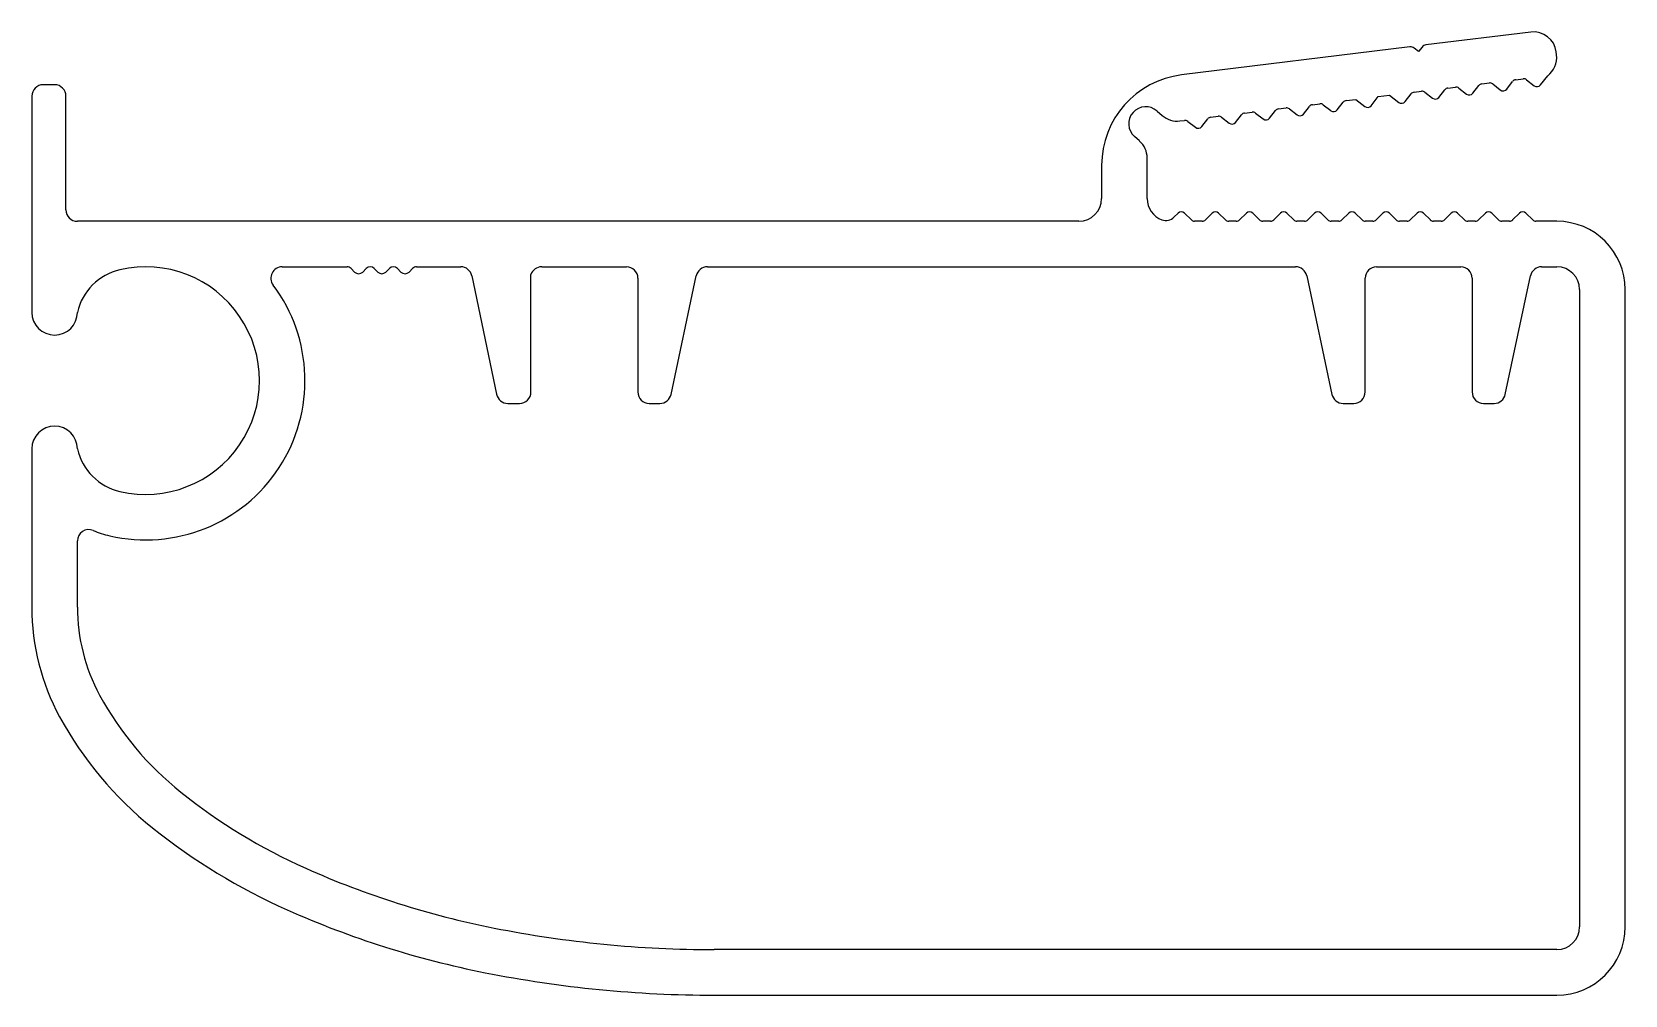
# Model space of a CAD drawing. Extents: x 2 to 72, y 0.3 to 42.7.
import ezdxf

# ---------------------------------------------------------------- set-up
doc = ezdxf.new("R2010")
doc.units = 0
doc.layers.add('AM_4', color=3, linetype='CONTINUOUS')

msp = doc.modelspace()

# ---------------------------------------------------------------- linework, layer by layer
at = {"layer": 'AM_4', "color": 0}
for p, q in [((67.839, 42.644), (63.227, 42.077)), ((62.525, 41.991), (52.493, 40.759)), ((62.907, 41.786), (62.71, 41.94)), ((63.06, 41.983), (62.907, 41.786)), ((68.97, 41.64), (68.953, 41.773)), ((68.267, 40.32), (68.579, 40.719)), ((2.98, 40.328), (2.48, 40.328)), ((62.311, 39.589), (62.573, 39.923)), ((62.706, 39.998), (63.038, 40.039)), ((63.185, 39.998), (63.519, 39.737)), ((63.8, 39.771), (64.061, 40.106)), ((64.195, 40.181), (64.526, 40.222)), ((64.674, 40.181), (65.008, 39.92)), ((65.289, 39.954), (65.55, 40.289)), ((65.683, 40.364), (66.015, 40.405)), ((66.163, 40.364), (66.497, 40.103)), ((66.778, 40.137), (67.039, 40.471)), ((67.172, 40.547), (67.504, 40.587)), ((67.652, 40.547), (67.986, 40.285)), ((1.98, 39.828), (1.98, 30.328)), ((3.48, 34.828), (3.48, 39.828)), ((56.75, 39.267), (57.082, 39.308)), ((57.23, 39.267), (57.564, 39.006)), ((57.845, 39.04), (58.106, 39.375)), ((58.239, 39.45), (58.571, 39.491)), ((58.719, 39.45), (59.053, 39.189)), ((59.334, 39.223), (59.595, 39.557)), ((59.728, 39.633), (60.142, 39.684)), ((60.142, 39.684), (60.542, 39.371)), ((60.823, 39.406), (61.135, 39.805)), ((61.135, 39.805), (61.631, 39.866)), ((61.631, 39.866), (62.031, 39.554)), ((51.418, 39.173), (51.637, 38.979)), ((52.421, 38.736), (52.616, 38.759)), ((52.763, 38.719), (53.098, 38.457)), ((53.378, 38.492), (53.64, 38.826)), ((53.773, 38.901), (54.105, 38.942)), ((54.252, 38.901), (54.587, 38.64)), ((54.867, 38.675), (55.128, 39.009)), ((55.262, 39.084), (55.593, 39.125)), ((55.741, 39.084), (56.075, 38.823)), ((56.356, 38.857), (56.617, 39.192)), ((50.643, 37.856), (50.424, 38.05)), ((50.98, 35.328), (50.98, 37.107)), ((48.98, 36.789), (48.98, 35.328)), ((47.98, 34.328), (3.98, 34.328)), ((52.339, 34.687), (52.159, 34.506)), ((52.922, 34.387), (52.622, 34.687)), ((53.398, 34.328), (53.063, 34.328)), ((53.839, 34.687), (53.539, 34.387)), ((54.422, 34.387), (54.122, 34.687)), ((54.898, 34.328), (54.563, 34.328)), ((55.339, 34.687), (55.039, 34.387)), ((55.922, 34.387), (55.622, 34.687)), ((56.398, 34.328), (56.063, 34.328)), ((56.839, 34.687), (56.539, 34.387)), ((57.422, 34.387), (57.122, 34.687)), ((57.898, 34.328), (57.563, 34.328)), ((58.339, 34.687), (58.039, 34.387)), ((58.922, 34.387), (58.622, 34.687)), ((59.398, 34.328), (59.063, 34.328)), ((59.839, 34.687), (59.539, 34.387)), ((60.422, 34.387), (60.122, 34.687)), ((60.898, 34.328), (60.563, 34.328)), ((61.339, 34.687), (61.039, 34.387)), ((61.922, 34.387), (61.622, 34.687)), ((62.398, 34.328), (62.063, 34.328)), ((62.839, 34.687), (62.539, 34.387)), ((63.422, 34.387), (63.122, 34.687)), ((63.898, 34.328), (63.563, 34.328)), ((64.339, 34.687), (64.039, 34.387)), ((64.922, 34.387), (64.622, 34.687)), ((65.398, 34.328), (65.063, 34.328)), ((65.839, 34.687), (65.539, 34.387)), ((66.422, 34.387), (66.122, 34.687)), ((66.898, 34.328), (66.563, 34.328)), ((67.339, 34.687), (67.039, 34.387)), ((67.922, 34.387), (67.622, 34.687)), ((68.98, 34.328), (68.063, 34.328)), ((12.98, 32.328), (15.829, 32.328)), ((16.006, 32.255), (16.161, 32.099)), ((16.515, 32.099), (16.67, 32.255)), ((17.024, 32.255), (17.179, 32.099)), ((17.533, 32.099), (17.689, 32.255)), ((18.042, 32.255), (18.198, 32.099)), ((18.551, 32.099), (18.707, 32.255)), ((18.884, 32.328), (20.824, 32.328)), ((24.38, 32.328), (28.107, 32.328)), ((31.661, 32.328), (57.502, 32.328)), ((61.057, 32.328), (64.757, 32.328)), ((68.311, 32.328), (68.98, 32.328)), ((21.313, 31.93), (22.398, 26.726)), ((23.907, 26.828), (23.907, 31.988)), ((28.607, 31.828), (28.607, 26.828)), ((30.065, 26.724), (31.172, 31.932)), ((57.991, 31.932), (59.098, 26.724)), ((60.557, 26.828), (60.557, 31.828)), ((65.257, 31.828), (65.257, 26.828)), ((66.715, 26.724), (67.822, 31.932)), ((69.98, 31.328), (69.98, 3.328)), ((71.98, 3.328), (71.98, 31.328)), ((22.887, 26.328), (23.407, 26.328)), ((29.107, 26.328), (29.576, 26.328)), ((59.587, 26.328), (60.057, 26.328)), ((65.757, 26.328), (66.226, 26.328)), ((1.98, 24.328), (1.98, 17.374)), ((3.98, 17.374), (3.98, 20.282)), ((68.98, 2.328), (31.964, 2.328)), ((31.964, 0.328), (68.98, 0.328))]:
    msp.add_line(p, q, dxfattribs=at)
for centre, radius, start, end in [((63.257, 41.829), 0.25, 97, 142), ((67.961, 41.651), 1, 7, 97), ((62.556, 41.743), 0.25, 52, 97), ((67.977, 41.518), 1, 307, 7), ((52.98, 36.789), 4, 97, 180), ((2.48, 39.828), 0.5, 90, 180), ((2.98, 39.828), 0.5, 0, 90), ((62.73, 39.8), 0.2, 97, 142), ((63.062, 39.841), 0.2, 52, 97), ((64.219, 39.983), 0.2, 97, 142), ((64.551, 40.023), 0.2, 52, 97), ((65.131, 40.077), 0.2, 232, 322), ((65.708, 40.165), 0.2, 97, 142), ((66.04, 40.206), 0.2, 52, 97), ((66.62, 40.26), 0.2, 232, 322), ((67.197, 40.348), 0.2, 97, 142), ((67.528, 40.389), 0.2, 52, 97), ((68.109, 40.443), 0.2, 232, 322), ((50.921, 38.611), 0.75, 48.5, 228.5), ((56.775, 39.069), 0.2, 97, 142), ((57.107, 39.109), 0.2, 52, 97), ((58.264, 39.251), 0.2, 97, 142), ((58.596, 39.292), 0.2, 52, 97), ((59.176, 39.346), 0.2, 232, 322), ((59.753, 39.434), 0.2, 97, 142), ((60.665, 39.529), 0.2, 232, 322), ((62.154, 39.712), 0.2, 232, 322), ((63.643, 39.895), 0.2, 232, 322), ((52.3, 39.728), 1, 228.5, 277), ((52.64, 38.561), 0.2, 52, 97), ((53.797, 38.703), 0.2, 97, 142), ((54.129, 38.744), 0.2, 52, 97), ((54.71, 38.798), 0.2, 232, 322), ((55.286, 38.886), 0.2, 97, 142), ((55.618, 38.927), 0.2, 52, 97), ((56.198, 38.981), 0.2, 232, 322), ((57.687, 39.163), 0.2, 232, 322), ((49.98, 37.107), 1, 0, 48.5), ((53.221, 38.615), 0.2, 232, 322), ((47.98, 35.328), 1, 270, 0), ((51.98, 35.328), 1, 180, 249.4698), ((3.98, 34.828), 0.5, 180, 270), ((51.805, 34.86), 0.5, 249.4698, 315), ((52.48, 34.545), 0.2, 45, 135), ((53.063, 34.528), 0.2, 225, 270), ((53.398, 34.528), 0.2, 270, 315), ((53.98, 34.545), 0.2, 45, 135), ((54.563, 34.528), 0.2, 225, 270), ((54.898, 34.528), 0.2, 270, 315), ((55.48, 34.545), 0.2, 45, 135), ((56.063, 34.528), 0.2, 225, 270), ((56.398, 34.528), 0.2, 270, 315), ((56.98, 34.545), 0.2, 45, 135), ((57.563, 34.528), 0.2, 225, 270), ((57.898, 34.528), 0.2, 270, 315), ((58.48, 34.545), 0.2, 45, 135), ((59.063, 34.528), 0.2, 225, 270), ((59.398, 34.528), 0.2, 270, 315), ((59.98, 34.545), 0.2, 45, 135), ((60.563, 34.528), 0.2, 225, 270), ((60.898, 34.528), 0.2, 270, 315), ((61.48, 34.545), 0.2, 45, 135), ((62.063, 34.528), 0.2, 225, 270), ((62.398, 34.528), 0.2, 270, 315), ((62.98, 34.545), 0.2, 45, 135), ((63.563, 34.528), 0.2, 225, 270), ((63.898, 34.528), 0.2, 270, 315), ((64.48, 34.545), 0.2, 45, 135), ((65.063, 34.528), 0.2, 225, 270), ((65.398, 34.528), 0.2, 270, 315), ((65.98, 34.545), 0.2, 45, 135), ((66.563, 34.528), 0.2, 225, 270), ((66.898, 34.528), 0.2, 270, 315), ((67.48, 34.545), 0.2, 45, 135), ((68.063, 34.528), 0.2, 225, 270), ((68.98, 31.328), 3, 0, 90), ((6.98, 27.328), 5, 256.94806, 103.05194), ((12.98, 31.828), 0.5, 90, 216.8699), ((15.829, 32.078), 0.25, 45, 90), ((16.847, 32.078), 0.25, 45, 135), ((17.865, 32.078), 0.25, 45, 135), ((18.884, 32.078), 0.25, 90, 135), ((20.824, 31.828), 0.5, 11.76829, 90), ((24.38, 31.828), 0.5, 90, 161.40084), ((28.107, 31.828), 0.5, 0, 90), ((31.661, 31.828), 0.5, 90, 168), ((57.502, 31.828), 0.5, 12, 90), ((61.057, 31.828), 0.5, 90, 180), ((64.757, 31.828), 0.5, 0, 90), ((68.311, 31.828), 0.5, 90, 168), ((68.98, 31.328), 1, 0, 90), ((6.416, 29.763), 2.5, 103.05194, 166.94806), ((6.98, 27.328), 7, 256.94806, 36.8699), ((16.338, 32.276), 0.25, 225, 315), ((17.356, 32.276), 0.25, 225, 315), ((18.375, 32.276), 0.25, 225, 315), ((2.98, 30.328), 1, 180, 0), ((22.887, 26.828), 0.5, 191.76829, 270), ((23.407, 26.828), 0.5, 270, 360), ((29.107, 26.828), 0.5, 180, 270), ((29.576, 26.828), 0.5, 270, 348), ((59.587, 26.828), 0.5, 192, 270), ((60.057, 26.828), 0.5, 270, 360), ((65.757, 26.828), 0.5, 180, 270), ((66.226, 26.828), 0.5, 270, 348), ((2.98, 24.328), 1, 0, 180), ((6.416, 24.893), 2.5, 193.05194, 256.94806), ((4.48, 20.282), 0.5, 67.22689, 180), ((6.416, 24.893), 4.5, 247.22689, 256.94806), ((12.09, 17.374), 10.11, 180, 208.42596), ((12.09, 17.374), 8.11, 180, 208.42596), ((17.285, 20.186), 14.016, 208.42596, 231.33774), ((17.285, 20.186), 16.016, 208.42596, 231.33774), ((24.249, 28.89), 25.164, 231.33774, 245.99572), ((24.249, 28.89), 27.164, 231.33774, 245.99572), ((29.85, 41.468), 38.933, 245.99572, 258.80295), ((29.85, 41.468), 40.933, 245.99572, 258.80295), ((31.964, 52.148), 49.82, 258.80295, 270), ((68.98, 3.328), 1, 270, 0), ((68.98, 3.328), 3, 270, 0), ((31.964, 52.148), 51.82, 258.80295, 270)]:
    msp.add_arc(centre, radius, start, end, dxfattribs=at)

doc.saveas('drawing.dxf')
